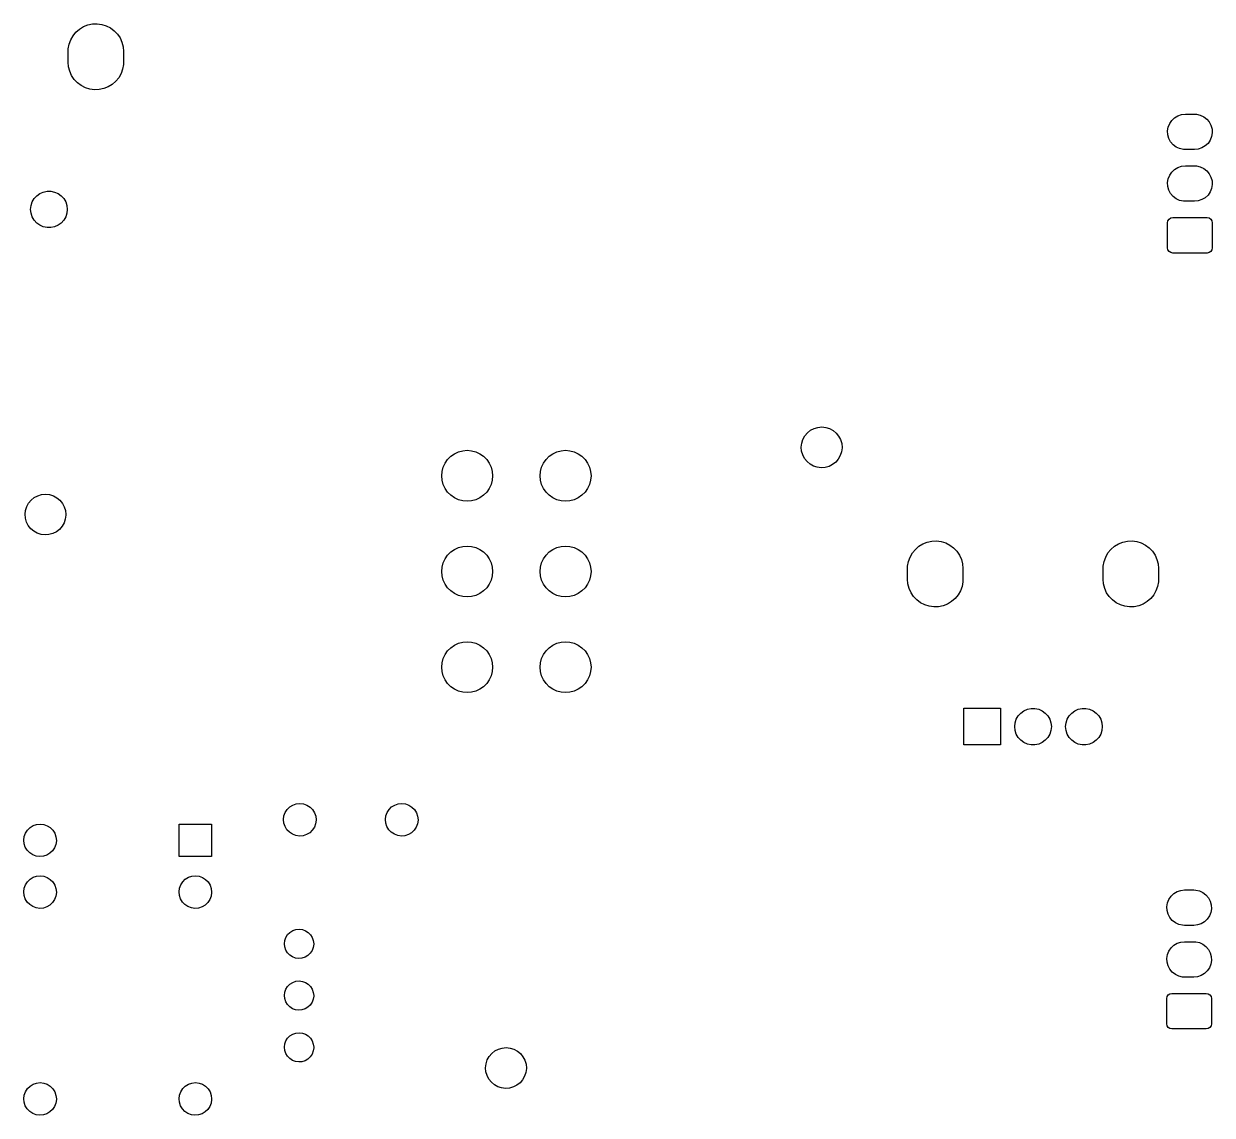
# Model space of a CAD drawing. Extents: x 43 to 170, y -237 to -32.
# Drawn here: x 107.9 to 166.2, y -135.9 to -82.3 of the extents above; entities that cross this region are included whole.
import ezdxf

# ---------------------------------------------------------------- set-up
doc = ezdxf.new("R2010")
doc.units = 0
doc.layers.add('BLACK', color=7, linetype='CONTINUOUS')

msp = doc.modelspace()

# ---------------------------------------------------------------- linework, layer by layer
at = {"layer": 'BLACK', "linetype": 'CONTINUOUS'}
for p, q in [((110.319, -82.9097), (110.465, -82.7319)), ((110.465, -82.7319), (110.639, -82.5811)), ((110.639, -82.5811), (110.835, -82.4618)), ((110.835, -82.4618), (111.049, -82.3774)), ((111.049, -82.3774), (111.274, -82.3301)), ((111.274, -82.3301), (111.504, -82.3215)), ((111.504, -82.3215), (111.732, -82.3517)), ((111.732, -82.3517), (111.952, -82.4199)), ((111.952, -82.4199), (112.157, -82.5241)), ((112.157, -82.5241), (112.341, -82.6614)), ((112.341, -82.6614), (112.5, -82.8278)), ((112.5, -82.8278), (112.628, -83.0186)), ((110.086, -83.552), (110.127, -83.3257)), ((110.127, -83.3257), (110.205, -83.1095)), ((110.205, -83.1095), (110.319, -82.9097)), ((112.628, -83.0186), (112.723, -83.2283)), ((112.723, -83.2283), (112.781, -83.4509)), ((110.08, -83.68), (110.086, -83.552)), ((110.08, -84.2), (110.08, -83.68)), ((112.781, -83.4509), (112.8, -83.68)), ((112.8, -83.68), (112.8, -84.2)), ((110.099, -84.4291), (110.08, -84.2)), ((110.157, -84.6517), (110.099, -84.4291)), ((112.753, -84.5543), (112.675, -84.7705)), ((112.794, -84.328), (112.753, -84.5543)), ((112.8, -84.2), (112.794, -84.328)), ((110.252, -84.8614), (110.157, -84.6517)), ((110.38, -85.0522), (110.252, -84.8614)), ((110.539, -85.2186), (110.38, -85.0522)), ((112.415, -85.1481), (112.241, -85.2989)), ((112.561, -84.9703), (112.415, -85.1481)), ((112.675, -84.7705), (112.561, -84.9703)), ((110.723, -85.3559), (110.539, -85.2186)), ((110.928, -85.4601), (110.723, -85.3559)), ((111.148, -85.5283), (110.928, -85.4601)), ((111.376, -85.5585), (111.148, -85.5283)), ((111.606, -85.5499), (111.376, -85.5585)), ((111.831, -85.5026), (111.606, -85.5499)), ((112.045, -85.4182), (111.831, -85.5026)), ((112.241, -85.2989), (112.045, -85.4182)), ((164.389, -86.937), (164.55, -86.8402)), ((164.55, -86.8402), (164.728, -86.7803)), ((164.728, -86.7803), (164.915, -86.76)), ((164.915, -86.76), (165.365, -86.76)), ((165.365, -86.76), (165.462, -86.7654)), ((165.462, -86.7654), (165.645, -86.8064)), ((165.645, -86.8064), (165.816, -86.8858)), ((165.816, -86.8858), (165.965, -87)), ((164.046, -87.5814), (164.077, -87.396)), ((164.077, -87.396), (164.147, -87.2216)), ((164.147, -87.2216), (164.252, -87.0661)), ((164.252, -87.0661), (164.389, -86.937)), ((165.965, -87), (166.086, -87.1435)), ((166.086, -87.1435), (166.174, -87.3097)), ((166.174, -87.3097), (166.224, -87.4909)), ((166.224, -87.4909), (166.234, -87.6786)), ((164.056, -87.7691), (164.046, -87.5814)), ((164.106, -87.9503), (164.056, -87.7691)), ((164.194, -88.1165), (164.106, -87.9503)), ((166.133, -88.0384), (166.028, -88.1939)), ((166.203, -87.864), (166.133, -88.0384)), ((166.234, -87.6786), (166.203, -87.864)), ((164.315, -88.26), (164.194, -88.1165)), ((164.464, -88.3742), (164.315, -88.26)), ((164.635, -88.4536), (164.464, -88.3742)), ((164.818, -88.4946), (164.635, -88.4536)), ((164.915, -88.5), (164.818, -88.4946)), ((165.365, -88.5), (164.915, -88.5)), ((165.552, -88.4797), (165.365, -88.5)), ((165.73, -88.4198), (165.552, -88.4797)), ((165.891, -88.323), (165.73, -88.4198)), ((166.028, -88.1939), (165.891, -88.323)), ((164.077, -89.936), (164.147, -89.7616)), ((164.147, -89.7616), (164.252, -89.6061)), ((164.252, -89.6061), (164.389, -89.477)), ((164.389, -89.477), (164.55, -89.3802)), ((164.55, -89.3802), (164.728, -89.3203)), ((164.728, -89.3203), (164.915, -89.3)), ((164.915, -89.3), (165.365, -89.3)), ((165.365, -89.3), (165.462, -89.3054)), ((165.462, -89.3054), (165.645, -89.3464)), ((165.645, -89.3464), (165.816, -89.4258)), ((165.816, -89.4258), (165.965, -89.54)), ((165.965, -89.54), (166.086, -89.6835)), ((166.086, -89.6835), (166.174, -89.8497)), ((164.046, -90.1214), (164.077, -89.936)), ((164.056, -90.3091), (164.046, -90.1214)), ((164.106, -90.4903), (164.056, -90.3091)), ((166.203, -90.404), (166.133, -90.5784)), ((166.174, -89.8497), (166.224, -90.0309)), ((166.234, -90.2186), (166.203, -90.404)), ((166.224, -90.0309), (166.234, -90.2186)), ((108.318, -91.0739), (108.412, -90.911)), ((108.412, -90.911), (108.538, -90.7712)), ((108.538, -90.7712), (108.69, -90.6606)), ((108.69, -90.6606), (108.862, -90.584)), ((108.862, -90.584), (109.046, -90.5449)), ((109.046, -90.5449), (109.234, -90.5449)), ((109.234, -90.5449), (109.418, -90.584)), ((109.418, -90.584), (109.59, -90.6606)), ((109.59, -90.6606), (109.742, -90.7712)), ((109.742, -90.7712), (109.868, -90.911)), ((109.868, -90.911), (109.962, -91.0739)), ((164.194, -90.6565), (164.106, -90.4903)), ((164.315, -90.8), (164.194, -90.6565)), ((164.464, -90.9142), (164.315, -90.8)), ((164.635, -90.9936), (164.464, -90.9142)), ((164.818, -91.0346), (164.635, -90.9936)), ((165.73, -90.9598), (165.552, -91.0197)), ((165.891, -90.863), (165.73, -90.9598)), ((166.028, -90.7339), (165.891, -90.863)), ((166.133, -90.5784), (166.028, -90.7339)), ((108.24, -91.44), (108.26, -91.2529)), ((108.26, -91.6271), (108.24, -91.44)), ((108.26, -91.2529), (108.318, -91.0739)), ((109.962, -91.0739), (110.02, -91.2529)), ((110.02, -91.2529), (110.04, -91.44)), ((110.04, -91.44), (110.02, -91.6271)), ((164.915, -91.04), (164.818, -91.0346)), ((165.365, -91.04), (164.915, -91.04)), ((165.552, -91.0197), (165.365, -91.04)), ((108.318, -91.8061), (108.26, -91.6271)), ((108.412, -91.969), (108.318, -91.8061)), ((108.538, -92.1088), (108.412, -91.969)), ((108.69, -92.2194), (108.538, -92.1088)), ((109.742, -92.1088), (109.59, -92.2194)), ((109.868, -91.969), (109.742, -92.1088)), ((109.962, -91.8061), (109.868, -91.969)), ((110.02, -91.6271), (109.962, -91.8061)), ((164.045, -92.09), (164.064, -91.9943)), ((164.045, -93.33), (164.045, -92.09)), ((164.064, -91.9943), (164.118, -91.9132)), ((164.118, -91.9132), (164.199, -91.859)), ((164.199, -91.859), (164.295, -91.84)), ((164.295, -91.84), (165.985, -91.84)), ((165.985, -91.84), (166.081, -91.859)), ((166.081, -91.859), (166.162, -91.9132)), ((166.162, -91.9132), (166.216, -91.9943)), ((166.216, -91.9943), (166.235, -92.09)), ((166.235, -92.09), (166.235, -93.33)), ((108.862, -92.296), (108.69, -92.2194)), ((109.046, -92.3351), (108.862, -92.296)), ((109.234, -92.3351), (109.046, -92.3351)), ((109.418, -92.296), (109.234, -92.3351)), ((109.59, -92.2194), (109.418, -92.296)), ((164.064, -93.4257), (164.045, -93.33)), ((166.235, -93.33), (166.216, -93.4257)), ((164.118, -93.5068), (164.064, -93.4257)), ((164.199, -93.561), (164.118, -93.5068)), ((164.295, -93.58), (164.199, -93.561)), ((165.985, -93.58), (164.295, -93.58)), ((166.081, -93.561), (165.985, -93.58)), ((166.162, -93.5068), (166.081, -93.561)), ((166.216, -93.4257), (166.162, -93.5068)), ((146.147, -102.73), (146.241, -102.559)), ((146.241, -102.559), (146.366, -102.41)), ((146.366, -102.41), (146.518, -102.287)), ((146.518, -102.287), (146.691, -102.197)), ((146.691, -102.197), (146.879, -102.142)), ((146.879, -102.142), (147.073, -102.124)), ((147.073, -102.124), (147.267, -102.144)), ((147.267, -102.144), (147.454, -102.202)), ((147.454, -102.202), (147.625, -102.295)), ((147.625, -102.295), (147.776, -102.419)), ((147.776, -102.419), (147.899, -102.571)), ((147.899, -102.571), (147.991, -102.743)), ((146.066, -103.11), (146.088, -102.916)), ((146.082, -103.305), (146.066, -103.11)), ((146.088, -102.916), (146.147, -102.73)), ((147.991, -102.743), (148.047, -102.93)), ((148.066, -103.152), (148.041, -103.346)), ((148.047, -102.93), (148.066, -103.124)), ((148.066, -103.124), (148.066, -103.152)), ((128.582, -103.895), (128.707, -103.717)), ((128.707, -103.717), (128.862, -103.562)), ((128.862, -103.562), (129.04, -103.437)), ((129.04, -103.437), (129.237, -103.345)), ((129.237, -103.345), (129.448, -103.289)), ((129.448, -103.289), (129.665, -103.27)), ((129.665, -103.27), (129.882, -103.289)), ((129.882, -103.289), (130.093, -103.345)), ((130.093, -103.345), (130.29, -103.437)), ((130.29, -103.437), (130.468, -103.562)), ((130.468, -103.562), (130.623, -103.717)), ((130.623, -103.717), (130.748, -103.895)), ((133.412, -103.895), (133.537, -103.717)), ((133.537, -103.717), (133.692, -103.562)), ((133.692, -103.562), (133.87, -103.437)), ((133.87, -103.437), (134.067, -103.345)), ((134.067, -103.345), (134.278, -103.289)), ((134.278, -103.289), (134.495, -103.27)), ((134.495, -103.27), (134.712, -103.289)), ((134.712, -103.289), (134.923, -103.345)), ((134.923, -103.345), (135.12, -103.437)), ((135.12, -103.437), (135.298, -103.562)), ((135.298, -103.562), (135.453, -103.717)), ((135.453, -103.717), (135.578, -103.895)), ((146.136, -103.492), (146.082, -103.305)), ((146.225, -103.666), (146.136, -103.492)), ((146.347, -103.819), (146.225, -103.666)), ((146.495, -103.945), (146.347, -103.819)), ((147.883, -103.7), (147.756, -103.848)), ((147.98, -103.531), (147.883, -103.7)), ((148.041, -103.346), (147.98, -103.531)), ((128.415, -104.52), (128.434, -104.303)), ((128.434, -104.303), (128.49, -104.092)), ((128.49, -104.092), (128.582, -103.895)), ((130.748, -103.895), (130.84, -104.092)), ((130.84, -104.092), (130.896, -104.303)), ((130.896, -104.303), (130.915, -104.52)), ((133.245, -104.52), (133.264, -104.303)), ((133.264, -104.303), (133.32, -104.092)), ((133.32, -104.092), (133.412, -103.895)), ((135.578, -103.895), (135.67, -104.092)), ((135.67, -104.092), (135.726, -104.303)), ((135.726, -104.303), (135.745, -104.52)), ((146.666, -104.04), (146.495, -103.945)), ((146.851, -104.101), (146.666, -104.04)), ((147.045, -104.124), (146.851, -104.101)), ((147.24, -104.109), (147.045, -104.124)), ((147.428, -104.056), (147.24, -104.109)), ((147.602, -103.968), (147.428, -104.056)), ((147.756, -103.848), (147.602, -103.968)), ((128.434, -104.737), (128.415, -104.52)), ((128.49, -104.948), (128.434, -104.737)), ((128.582, -105.145), (128.49, -104.948)), ((130.84, -104.948), (130.748, -105.145)), ((130.896, -104.737), (130.84, -104.948)), ((130.915, -104.52), (130.896, -104.737)), ((133.264, -104.737), (133.245, -104.52)), ((133.32, -104.948), (133.264, -104.737)), ((133.412, -105.145), (133.32, -104.948)), ((135.67, -104.948), (135.578, -105.145)), ((135.726, -104.737), (135.67, -104.948)), ((135.745, -104.52), (135.726, -104.737)), ((108.418, -105.589), (108.591, -105.499)), ((108.591, -105.499), (108.779, -105.444)), ((108.779, -105.444), (108.973, -105.426)), ((108.973, -105.426), (109.167, -105.446)), ((109.167, -105.446), (109.354, -105.504)), ((109.354, -105.504), (109.525, -105.597)), ((128.707, -105.323), (128.582, -105.145)), ((128.862, -105.478), (128.707, -105.323)), ((129.04, -105.603), (128.862, -105.478)), ((130.468, -105.478), (130.29, -105.603)), ((130.623, -105.323), (130.468, -105.478)), ((130.748, -105.145), (130.623, -105.323)), ((133.537, -105.323), (133.412, -105.145)), ((133.692, -105.478), (133.537, -105.323)), ((133.87, -105.603), (133.692, -105.478)), ((135.298, -105.478), (135.12, -105.603)), ((135.453, -105.323), (135.298, -105.478)), ((135.578, -105.145), (135.453, -105.323)), ((107.988, -106.218), (108.047, -106.032)), ((108.047, -106.032), (108.141, -105.861)), ((108.141, -105.861), (108.266, -105.712)), ((108.266, -105.712), (108.418, -105.589)), ((109.525, -105.597), (109.676, -105.721)), ((109.676, -105.721), (109.799, -105.873)), ((109.799, -105.873), (109.891, -106.045)), ((109.891, -106.045), (109.947, -106.232)), ((129.237, -105.695), (129.04, -105.603)), ((129.448, -105.751), (129.237, -105.695)), ((129.665, -105.77), (129.448, -105.751)), ((129.882, -105.751), (129.665, -105.77)), ((130.093, -105.695), (129.882, -105.751)), ((130.29, -105.603), (130.093, -105.695)), ((134.067, -105.695), (133.87, -105.603)), ((134.278, -105.751), (134.067, -105.695)), ((134.495, -105.77), (134.278, -105.751)), ((134.712, -105.751), (134.495, -105.77)), ((134.923, -105.695), (134.712, -105.751)), ((135.12, -105.603), (134.923, -105.695)), ((107.966, -106.412), (107.988, -106.218)), ((107.982, -106.607), (107.966, -106.412)), ((108.036, -106.794), (107.982, -106.607)), ((109.941, -106.648), (109.88, -106.833)), ((109.966, -106.454), (109.941, -106.648)), ((109.947, -106.232), (109.966, -106.426)), ((109.966, -106.426), (109.966, -106.454)), ((108.125, -106.968), (108.036, -106.794)), ((108.247, -107.121), (108.125, -106.968)), ((108.395, -107.247), (108.247, -107.121)), ((108.566, -107.342), (108.395, -107.247)), ((109.502, -107.27), (109.328, -107.358)), ((109.656, -107.15), (109.502, -107.27)), ((109.783, -107.002), (109.656, -107.15)), ((109.88, -106.833), (109.783, -107.002)), ((108.751, -107.403), (108.566, -107.342)), ((108.945, -107.426), (108.751, -107.403)), ((109.14, -107.411), (108.945, -107.426)), ((109.328, -107.358), (109.14, -107.411)), ((151.839, -107.981), (152.035, -107.862)), ((152.035, -107.862), (152.249, -107.777)), ((152.249, -107.777), (152.474, -107.73)), ((152.474, -107.73), (152.704, -107.722)), ((152.704, -107.722), (152.932, -107.752)), ((152.932, -107.752), (153.152, -107.82)), ((153.152, -107.82), (153.357, -107.924)), ((161.439, -107.981), (161.635, -107.862)), ((161.635, -107.862), (161.849, -107.777)), ((161.849, -107.777), (162.074, -107.73)), ((162.074, -107.73), (162.304, -107.722)), ((162.304, -107.722), (162.532, -107.752)), ((162.532, -107.752), (162.752, -107.82)), ((162.752, -107.82), (162.957, -107.924)), ((128.582, -108.595), (128.707, -108.417)), ((128.707, -108.417), (128.862, -108.262)), ((128.862, -108.262), (129.04, -108.137)), ((129.04, -108.137), (129.237, -108.045)), ((129.237, -108.045), (129.448, -107.989)), ((129.448, -107.989), (129.665, -107.97)), ((129.665, -107.97), (129.882, -107.989)), ((129.882, -107.989), (130.093, -108.045)), ((130.093, -108.045), (130.29, -108.137)), ((130.29, -108.137), (130.468, -108.262)), ((130.468, -108.262), (130.623, -108.417)), ((130.623, -108.417), (130.748, -108.595)), ((133.412, -108.595), (133.537, -108.417)), ((133.537, -108.417), (133.692, -108.262)), ((133.692, -108.262), (133.87, -108.137)), ((133.87, -108.137), (134.067, -108.045)), ((134.067, -108.045), (134.278, -107.989)), ((134.278, -107.989), (134.495, -107.97)), ((134.495, -107.97), (134.712, -107.989)), ((134.712, -107.989), (134.923, -108.045)), ((134.923, -108.045), (135.12, -108.137)), ((135.12, -108.137), (135.298, -108.262)), ((135.298, -108.262), (135.453, -108.417)), ((135.453, -108.417), (135.578, -108.595)), ((151.405, -108.51), (151.519, -108.31)), ((151.519, -108.31), (151.665, -108.132)), ((151.665, -108.132), (151.839, -107.981)), ((153.357, -107.924), (153.541, -108.061)), ((153.541, -108.061), (153.7, -108.228)), ((153.7, -108.228), (153.828, -108.419)), ((153.828, -108.419), (153.923, -108.628)), ((161.005, -108.51), (161.119, -108.31)), ((161.119, -108.31), (161.265, -108.132)), ((161.265, -108.132), (161.439, -107.981)), ((162.957, -107.924), (163.141, -108.061)), ((163.141, -108.061), (163.3, -108.228)), ((163.3, -108.228), (163.428, -108.419)), ((163.428, -108.419), (163.523, -108.628)), ((128.415, -109.22), (128.434, -109.003)), ((128.434, -109.003), (128.49, -108.792)), ((128.49, -108.792), (128.582, -108.595)), ((130.748, -108.595), (130.84, -108.792)), ((130.84, -108.792), (130.896, -109.003)), ((130.896, -109.003), (130.915, -109.22)), ((133.245, -109.22), (133.264, -109.003)), ((133.264, -109.003), (133.32, -108.792)), ((133.32, -108.792), (133.412, -108.595)), ((135.578, -108.595), (135.67, -108.792)), ((135.67, -108.792), (135.726, -109.003)), ((135.726, -109.003), (135.745, -109.22)), ((151.28, -109.08), (151.286, -108.952)), ((151.28, -109.6), (151.28, -109.08)), ((151.286, -108.952), (151.327, -108.726)), ((151.327, -108.726), (151.405, -108.51)), ((153.923, -108.628), (153.981, -108.851)), ((153.981, -108.851), (154, -109.08)), ((154, -109.08), (154, -109.6)), ((160.88, -109.08), (160.886, -108.952)), ((160.88, -109.6), (160.88, -109.08)), ((160.886, -108.952), (160.927, -108.726)), ((160.927, -108.726), (161.005, -108.51)), ((163.523, -108.628), (163.581, -108.851)), ((163.581, -108.851), (163.6, -109.08)), ((163.6, -109.08), (163.6, -109.6)), ((128.434, -109.437), (128.415, -109.22)), ((128.49, -109.648), (128.434, -109.437)), ((128.582, -109.845), (128.49, -109.648)), ((130.84, -109.648), (130.748, -109.845)), ((130.896, -109.437), (130.84, -109.648)), ((130.915, -109.22), (130.896, -109.437)), ((133.264, -109.437), (133.245, -109.22)), ((133.32, -109.648), (133.264, -109.437)), ((133.412, -109.845), (133.32, -109.648)), ((135.67, -109.648), (135.578, -109.845)), ((135.726, -109.437), (135.67, -109.648)), ((135.745, -109.22), (135.726, -109.437)), ((151.299, -109.829), (151.28, -109.6)), ((154, -109.6), (153.994, -109.728)), ((160.899, -109.829), (160.88, -109.6)), ((163.6, -109.6), (163.594, -109.728)), ((128.707, -110.023), (128.582, -109.845)), ((128.862, -110.178), (128.707, -110.023)), ((129.04, -110.303), (128.862, -110.178)), ((130.468, -110.178), (130.29, -110.303)), ((130.623, -110.023), (130.468, -110.178)), ((130.748, -109.845), (130.623, -110.023)), ((133.537, -110.023), (133.412, -109.845)), ((133.692, -110.178), (133.537, -110.023)), ((133.87, -110.303), (133.692, -110.178)), ((135.298, -110.178), (135.12, -110.303)), ((135.453, -110.023), (135.298, -110.178)), ((135.578, -109.845), (135.453, -110.023)), ((151.357, -110.052), (151.299, -109.829)), ((151.452, -110.261), (151.357, -110.052)), ((153.875, -110.17), (153.761, -110.37)), ((153.953, -109.954), (153.875, -110.17)), ((153.994, -109.728), (153.953, -109.954)), ((160.957, -110.052), (160.899, -109.829)), ((161.052, -110.261), (160.957, -110.052)), ((163.475, -110.17), (163.361, -110.37)), ((163.553, -109.954), (163.475, -110.17)), ((163.594, -109.728), (163.553, -109.954)), ((129.237, -110.395), (129.04, -110.303)), ((129.448, -110.451), (129.237, -110.395)), ((129.665, -110.47), (129.448, -110.451)), ((129.882, -110.451), (129.665, -110.47)), ((130.093, -110.395), (129.882, -110.451)), ((130.29, -110.303), (130.093, -110.395)), ((134.067, -110.395), (133.87, -110.303)), ((134.278, -110.451), (134.067, -110.395)), ((134.495, -110.47), (134.278, -110.451)), ((134.712, -110.451), (134.495, -110.47)), ((134.923, -110.395), (134.712, -110.451)), ((135.12, -110.303), (134.923, -110.395)), ((151.58, -110.452), (151.452, -110.261)), ((151.739, -110.619), (151.58, -110.452)), ((151.923, -110.756), (151.739, -110.619)), ((152.128, -110.86), (151.923, -110.756)), ((153.245, -110.818), (153.031, -110.903)), ((153.441, -110.699), (153.245, -110.818)), ((153.615, -110.548), (153.441, -110.699)), ((153.761, -110.37), (153.615, -110.548)), ((161.18, -110.452), (161.052, -110.261)), ((161.339, -110.619), (161.18, -110.452)), ((161.523, -110.756), (161.339, -110.619)), ((161.728, -110.86), (161.523, -110.756)), ((162.845, -110.818), (162.631, -110.903)), ((163.041, -110.699), (162.845, -110.818)), ((163.215, -110.548), (163.041, -110.699)), ((163.361, -110.37), (163.215, -110.548)), ((152.348, -110.928), (152.128, -110.86)), ((152.576, -110.958), (152.348, -110.928)), ((152.806, -110.95), (152.576, -110.958)), ((153.031, -110.903), (152.806, -110.95)), ((161.948, -110.928), (161.728, -110.86)), ((162.176, -110.958), (161.948, -110.928)), ((162.406, -110.95), (162.176, -110.958)), ((162.631, -110.903), (162.406, -110.95)), ((128.582, -113.295), (128.707, -113.117)), ((128.707, -113.117), (128.862, -112.962)), ((128.862, -112.962), (129.04, -112.837)), ((129.04, -112.837), (129.237, -112.745)), ((129.237, -112.745), (129.448, -112.689)), ((129.448, -112.689), (129.665, -112.67)), ((129.665, -112.67), (129.882, -112.689)), ((129.882, -112.689), (130.093, -112.745)), ((130.093, -112.745), (130.29, -112.837)), ((130.29, -112.837), (130.468, -112.962)), ((130.468, -112.962), (130.623, -113.117)), ((130.623, -113.117), (130.748, -113.295)), ((133.412, -113.295), (133.537, -113.117)), ((133.537, -113.117), (133.692, -112.962)), ((133.692, -112.962), (133.87, -112.837)), ((133.87, -112.837), (134.067, -112.745)), ((134.067, -112.745), (134.278, -112.689)), ((134.278, -112.689), (134.495, -112.67)), ((134.495, -112.67), (134.712, -112.689)), ((134.712, -112.689), (134.923, -112.745)), ((134.923, -112.745), (135.12, -112.837)), ((135.12, -112.837), (135.298, -112.962)), ((135.298, -112.962), (135.453, -113.117)), ((135.453, -113.117), (135.578, -113.295)), ((128.415, -113.92), (128.434, -113.703)), ((128.434, -113.703), (128.49, -113.492)), ((128.49, -113.492), (128.582, -113.295)), ((130.748, -113.295), (130.84, -113.492)), ((130.84, -113.492), (130.896, -113.703)), ((130.896, -113.703), (130.915, -113.92)), ((133.245, -113.92), (133.264, -113.703)), ((133.264, -113.703), (133.32, -113.492)), ((133.32, -113.492), (133.412, -113.295)), ((135.578, -113.295), (135.67, -113.492)), ((135.67, -113.492), (135.726, -113.703)), ((135.726, -113.703), (135.745, -113.92)), ((128.434, -114.137), (128.415, -113.92)), ((128.49, -114.348), (128.434, -114.137)), ((130.896, -114.137), (130.84, -114.348)), ((130.915, -113.92), (130.896, -114.137)), ((133.264, -114.137), (133.245, -113.92)), ((133.32, -114.348), (133.264, -114.137)), ((135.726, -114.137), (135.67, -114.348)), ((135.745, -113.92), (135.726, -114.137)), ((128.582, -114.545), (128.49, -114.348)), ((128.707, -114.723), (128.582, -114.545)), ((128.862, -114.878), (128.707, -114.723)), ((129.04, -115.003), (128.862, -114.878)), ((130.468, -114.878), (130.29, -115.003)), ((130.623, -114.723), (130.468, -114.878)), ((130.748, -114.545), (130.623, -114.723)), ((130.84, -114.348), (130.748, -114.545)), ((133.412, -114.545), (133.32, -114.348)), ((133.537, -114.723), (133.412, -114.545)), ((133.692, -114.878), (133.537, -114.723)), ((133.87, -115.003), (133.692, -114.878)), ((135.298, -114.878), (135.12, -115.003)), ((135.453, -114.723), (135.298, -114.878)), ((135.578, -114.545), (135.453, -114.723)), ((135.67, -114.348), (135.578, -114.545)), ((129.237, -115.095), (129.04, -115.003)), ((129.448, -115.151), (129.237, -115.095)), ((129.665, -115.17), (129.448, -115.151)), ((129.882, -115.151), (129.665, -115.17)), ((130.093, -115.095), (129.882, -115.151)), ((130.29, -115.003), (130.093, -115.095)), ((134.067, -115.095), (133.87, -115.003)), ((134.278, -115.151), (134.067, -115.095)), ((134.495, -115.17), (134.278, -115.151)), ((134.712, -115.151), (134.495, -115.17)), ((134.923, -115.095), (134.712, -115.151)), ((135.12, -115.003), (134.923, -115.095)), ((154.04, -117.74), (154.04, -115.94)), ((154.04, -115.94), (155.84, -115.94)), ((155.84, -115.94), (155.84, -117.74)), ((156.838, -116.171), (156.99, -116.061)), ((156.99, -116.061), (157.162, -115.984)), ((157.162, -115.984), (157.346, -115.945)), ((157.346, -115.945), (157.534, -115.945)), ((157.534, -115.945), (157.718, -115.984)), ((157.718, -115.984), (157.89, -116.061)), ((157.89, -116.061), (158.042, -116.171)), ((159.338, -116.171), (159.49, -116.061)), ((159.49, -116.061), (159.662, -115.984)), ((159.662, -115.984), (159.846, -115.945)), ((159.846, -115.945), (160.034, -115.945)), ((160.034, -115.945), (160.218, -115.984)), ((160.218, -115.984), (160.39, -116.061)), ((160.39, -116.061), (160.542, -116.171)), ((156.54, -116.84), (156.56, -116.653)), ((156.56, -116.653), (156.618, -116.474)), ((156.618, -116.474), (156.712, -116.311)), ((156.712, -116.311), (156.838, -116.171)), ((158.042, -116.171), (158.168, -116.311)), ((158.168, -116.311), (158.262, -116.474)), ((158.262, -116.474), (158.32, -116.653)), ((158.32, -116.653), (158.34, -116.84)), ((159.04, -116.84), (159.06, -116.653)), ((159.06, -116.653), (159.118, -116.474)), ((159.118, -116.474), (159.212, -116.311)), ((159.212, -116.311), (159.338, -116.171)), ((160.542, -116.171), (160.668, -116.311)), ((160.668, -116.311), (160.762, -116.474)), ((160.762, -116.474), (160.82, -116.653)), ((160.82, -116.653), (160.84, -116.84)), ((156.56, -117.027), (156.54, -116.84)), ((156.618, -117.206), (156.56, -117.027)), ((156.712, -117.369), (156.618, -117.206)), ((158.262, -117.206), (158.168, -117.369)), ((158.32, -117.027), (158.262, -117.206)), ((158.34, -116.84), (158.32, -117.027)), ((159.06, -117.027), (159.04, -116.84)), ((159.118, -117.206), (159.06, -117.027)), ((159.212, -117.369), (159.118, -117.206)), ((160.762, -117.206), (160.668, -117.369)), ((160.82, -117.027), (160.762, -117.206)), ((160.84, -116.84), (160.82, -117.027)), ((155.84, -117.74), (154.04, -117.74)), ((156.838, -117.509), (156.712, -117.369)), ((156.99, -117.619), (156.838, -117.509)), ((157.162, -117.696), (156.99, -117.619)), ((157.346, -117.735), (157.162, -117.696)), ((157.534, -117.735), (157.346, -117.735)), ((157.718, -117.696), (157.534, -117.735)), ((157.89, -117.619), (157.718, -117.696)), ((158.042, -117.509), (157.89, -117.619)), ((158.168, -117.369), (158.042, -117.509)), ((159.338, -117.509), (159.212, -117.369)), ((159.49, -117.619), (159.338, -117.509)), ((159.662, -117.696), (159.49, -117.619)), ((159.846, -117.735), (159.662, -117.696)), ((160.034, -117.735), (159.846, -117.735)), ((160.218, -117.696), (160.034, -117.735)), ((160.39, -117.619), (160.218, -117.696)), ((160.542, -117.509), (160.39, -117.619)), ((160.668, -117.369), (160.542, -117.509)), ((120.959, -120.782), (121.111, -120.688)), ((121.111, -120.688), (121.28, -120.631)), ((121.28, -120.631), (121.458, -120.612)), ((121.458, -120.612), (121.635, -120.633)), ((121.635, -120.633), (121.803, -120.693)), ((121.803, -120.693), (121.953, -120.789)), ((125.959, -120.782), (126.111, -120.688)), ((126.111, -120.688), (126.28, -120.631)), ((126.28, -120.631), (126.458, -120.612)), ((126.458, -120.612), (126.635, -120.633)), ((126.635, -120.633), (126.803, -120.693)), ((126.803, -120.693), (126.953, -120.789)), ((120.652, -121.401), (120.674, -121.224)), ((120.674, -121.224), (120.735, -121.056)), ((120.735, -121.056), (120.832, -120.906)), ((120.832, -120.906), (120.959, -120.782)), ((121.953, -120.789), (122.079, -120.915)), ((122.079, -120.915), (122.173, -121.066)), ((122.173, -121.066), (122.232, -121.235)), ((122.232, -121.235), (122.252, -121.412)), ((125.652, -121.401), (125.674, -121.224)), ((125.674, -121.224), (125.735, -121.056)), ((125.735, -121.056), (125.832, -120.906)), ((125.832, -120.906), (125.959, -120.782)), ((126.953, -120.789), (127.079, -120.915)), ((127.079, -120.915), (127.173, -121.066)), ((127.173, -121.066), (127.232, -121.235)), ((127.232, -121.235), (127.252, -121.412)), ((108.082, -121.917), (108.209, -121.793)), ((108.209, -121.793), (108.361, -121.699)), ((108.361, -121.699), (108.53, -121.642)), ((108.53, -121.642), (108.708, -121.623)), ((108.708, -121.623), (108.885, -121.644)), ((108.885, -121.644), (109.053, -121.704)), ((109.053, -121.704), (109.203, -121.8)), ((109.203, -121.8), (109.329, -121.926)), ((115.522, -123.223), (115.522, -121.623)), ((115.522, -121.623), (117.122, -121.623)), ((117.122, -121.623), (117.122, -123.223)), ((120.669, -121.578), (120.652, -121.401)), ((120.726, -121.748), (120.669, -121.578)), ((120.818, -121.9), (120.726, -121.748)), ((120.942, -122.028), (120.818, -121.9)), ((122.164, -121.778), (122.065, -121.926)), ((122.227, -121.611), (122.164, -121.778)), ((122.252, -121.434), (122.227, -121.611)), ((122.252, -121.412), (122.252, -121.434)), ((125.669, -121.578), (125.652, -121.401)), ((125.726, -121.748), (125.669, -121.578)), ((125.818, -121.9), (125.726, -121.748)), ((125.942, -122.028), (125.818, -121.9)), ((127.164, -121.778), (127.065, -121.926)), ((127.227, -121.611), (127.164, -121.778)), ((127.252, -121.434), (127.227, -121.611)), ((127.252, -121.412), (127.252, -121.434)), ((107.902, -122.412), (107.924, -122.235)), ((107.919, -122.589), (107.902, -122.412)), ((107.924, -122.235), (107.985, -122.067)), ((107.985, -122.067), (108.082, -121.917)), ((109.329, -121.926), (109.423, -122.077)), ((109.423, -122.077), (109.482, -122.246)), ((109.502, -122.445), (109.477, -122.622)), ((109.482, -122.246), (109.502, -122.423)), ((109.502, -122.423), (109.502, -122.445)), ((121.091, -122.126), (120.942, -122.028)), ((121.258, -122.188), (121.091, -122.126)), ((121.435, -122.212), (121.258, -122.188)), ((121.613, -122.196), (121.435, -122.212)), ((121.782, -122.141), (121.613, -122.196)), ((121.936, -122.049), (121.782, -122.141)), ((122.065, -121.926), (121.936, -122.049)), ((126.091, -122.126), (125.942, -122.028)), ((126.258, -122.188), (126.091, -122.126)), ((126.435, -122.212), (126.258, -122.188)), ((126.613, -122.196), (126.435, -122.212)), ((126.782, -122.141), (126.613, -122.196)), ((126.936, -122.049), (126.782, -122.141)), ((127.065, -121.926), (126.936, -122.049)), ((107.976, -122.759), (107.919, -122.589)), ((108.068, -122.911), (107.976, -122.759)), ((108.192, -123.039), (108.068, -122.911)), ((108.341, -123.137), (108.192, -123.039)), ((109.186, -123.06), (109.032, -123.152)), ((109.315, -122.937), (109.186, -123.06)), ((109.414, -122.789), (109.315, -122.937)), ((109.477, -122.622), (109.414, -122.789)), ((108.508, -123.199), (108.341, -123.137)), ((108.685, -123.223), (108.508, -123.199)), ((108.863, -123.207), (108.685, -123.223)), ((109.032, -123.152), (108.863, -123.207)), ((117.122, -123.223), (115.522, -123.223)), ((108.209, -124.333), (108.361, -124.239)), ((108.361, -124.239), (108.53, -124.182)), ((108.53, -124.182), (108.708, -124.163)), ((108.708, -124.163), (108.885, -124.184)), ((108.885, -124.184), (109.053, -124.244)), ((109.053, -124.244), (109.203, -124.34)), ((115.829, -124.333), (115.981, -124.239)), ((115.981, -124.239), (116.15, -124.182)), ((116.15, -124.182), (116.328, -124.163)), ((116.328, -124.163), (116.505, -124.184)), ((116.505, -124.184), (116.673, -124.244)), ((116.673, -124.244), (116.823, -124.34)), ((107.902, -124.952), (107.924, -124.775)), ((107.924, -124.775), (107.985, -124.607)), ((107.985, -124.607), (108.082, -124.457)), ((108.082, -124.457), (108.209, -124.333)), ((109.203, -124.34), (109.329, -124.466)), ((109.329, -124.466), (109.423, -124.617)), ((109.423, -124.617), (109.482, -124.786)), ((109.482, -124.786), (109.502, -124.963)), ((115.522, -124.952), (115.544, -124.775)), ((115.544, -124.775), (115.605, -124.607)), ((115.605, -124.607), (115.702, -124.457)), ((115.702, -124.457), (115.829, -124.333)), ((116.823, -124.34), (116.949, -124.466)), ((116.949, -124.466), (117.043, -124.617)), ((117.043, -124.617), (117.102, -124.786)), ((117.102, -124.786), (117.122, -124.963)), ((107.919, -125.129), (107.902, -124.952)), ((107.976, -125.299), (107.919, -125.129)), ((108.068, -125.451), (107.976, -125.299)), ((109.414, -125.329), (109.315, -125.477)), ((109.477, -125.162), (109.414, -125.329)), ((109.502, -124.985), (109.477, -125.162)), ((109.502, -124.963), (109.502, -124.985)), ((115.539, -125.129), (115.522, -124.952)), ((115.596, -125.299), (115.539, -125.129)), ((115.688, -125.451), (115.596, -125.299)), ((117.034, -125.329), (116.935, -125.477)), ((117.097, -125.162), (117.034, -125.329)), ((117.122, -124.985), (117.097, -125.162)), ((117.122, -124.963), (117.122, -124.985)), ((164.037, -125.496), (164.107, -125.322)), ((164.107, -125.322), (164.212, -125.166)), ((164.212, -125.166), (164.349, -125.037)), ((164.349, -125.037), (164.51, -124.94)), ((164.51, -124.94), (164.688, -124.88)), ((164.688, -124.88), (164.875, -124.86)), ((164.875, -124.86), (165.325, -124.86)), ((165.325, -124.86), (165.422, -124.865)), ((165.422, -124.865), (165.605, -124.906)), ((165.605, -124.906), (165.776, -124.986)), ((165.776, -124.986), (165.925, -125.1)), ((165.925, -125.1), (166.046, -125.244)), ((166.046, -125.244), (166.134, -125.41)), ((166.134, -125.41), (166.184, -125.591)), ((108.192, -125.579), (108.068, -125.451)), ((108.341, -125.677), (108.192, -125.579)), ((108.508, -125.739), (108.341, -125.677)), ((108.685, -125.763), (108.508, -125.739)), ((108.863, -125.747), (108.685, -125.763)), ((109.032, -125.692), (108.863, -125.747)), ((109.186, -125.6), (109.032, -125.692)), ((109.315, -125.477), (109.186, -125.6)), ((115.812, -125.579), (115.688, -125.451)), ((115.961, -125.677), (115.812, -125.579)), ((116.128, -125.739), (115.961, -125.677)), ((116.305, -125.763), (116.128, -125.739)), ((116.483, -125.747), (116.305, -125.763)), ((116.652, -125.692), (116.483, -125.747)), ((116.806, -125.6), (116.652, -125.692)), ((116.935, -125.477), (116.806, -125.6)), ((164.006, -125.681), (164.037, -125.496)), ((164.016, -125.869), (164.006, -125.681)), ((164.066, -126.05), (164.016, -125.869)), ((166.163, -125.964), (166.093, -126.138)), ((166.194, -125.779), (166.163, -125.964)), ((166.184, -125.591), (166.194, -125.779)), ((164.154, -126.216), (164.066, -126.05)), ((164.275, -126.36), (164.154, -126.216)), ((164.424, -126.474), (164.275, -126.36)), ((164.595, -126.554), (164.424, -126.474)), ((164.778, -126.595), (164.595, -126.554)), ((165.512, -126.58), (165.325, -126.6)), ((165.69, -126.52), (165.512, -126.58)), ((165.851, -126.423), (165.69, -126.52)), ((165.988, -126.294), (165.851, -126.423)), ((166.093, -126.138), (165.988, -126.294)), ((120.767, -127.188), (120.854, -127.053)), ((120.854, -127.053), (120.969, -126.941)), ((120.969, -126.941), (121.105, -126.857)), ((121.105, -126.857), (121.257, -126.805)), ((121.257, -126.805), (121.417, -126.788)), ((121.417, -126.788), (121.576, -126.807)), ((121.576, -126.807), (121.728, -126.861)), ((121.728, -126.861), (121.863, -126.947)), ((121.863, -126.947), (121.976, -127.061)), ((121.976, -127.061), (122.061, -127.197)), ((164.875, -126.6), (164.778, -126.595)), ((165.325, -126.6), (164.875, -126.6)), ((120.692, -127.498), (120.712, -127.339)), ((120.708, -127.658), (120.692, -127.498)), ((120.758, -127.81), (120.708, -127.658)), ((120.712, -127.339), (120.767, -127.188)), ((122.109, -127.687), (122.052, -127.837)), ((122.061, -127.197), (122.114, -127.348)), ((122.132, -127.528), (122.109, -127.687)), ((122.114, -127.348), (122.132, -127.508)), ((122.132, -127.508), (122.132, -127.528)), ((164.107, -127.862), (164.212, -127.706)), ((164.212, -127.706), (164.349, -127.577)), ((164.349, -127.577), (164.51, -127.48)), ((164.51, -127.48), (164.688, -127.42)), ((164.688, -127.42), (164.875, -127.4)), ((164.875, -127.4), (165.325, -127.4)), ((165.325, -127.4), (165.422, -127.405)), ((165.422, -127.405), (165.605, -127.446)), ((165.605, -127.446), (165.776, -127.526)), ((165.776, -127.526), (165.925, -127.64)), ((165.925, -127.64), (166.046, -127.784)), ((120.842, -127.947), (120.758, -127.81)), ((120.953, -128.063), (120.842, -127.947)), ((121.087, -128.151), (120.953, -128.063)), ((121.238, -128.207), (121.087, -128.151)), ((121.397, -128.228), (121.238, -128.207)), ((121.557, -128.213), (121.397, -128.228)), ((121.709, -128.164), (121.557, -128.213)), ((121.847, -128.082), (121.709, -128.164)), ((121.964, -127.971), (121.847, -128.082)), ((122.052, -127.837), (121.964, -127.971)), ((164.006, -128.221), (164.037, -128.036)), ((164.016, -128.409), (164.006, -128.221)), ((164.037, -128.036), (164.107, -127.862)), ((166.046, -127.784), (166.134, -127.95)), ((166.134, -127.95), (166.184, -128.131)), ((166.194, -128.319), (166.163, -128.504)), ((166.184, -128.131), (166.194, -128.319)), ((164.066, -128.59), (164.016, -128.409)), ((164.154, -128.756), (164.066, -128.59)), ((164.275, -128.9), (164.154, -128.756)), ((164.424, -129.014), (164.275, -128.9)), ((165.988, -128.834), (165.851, -128.963)), ((166.093, -128.678), (165.988, -128.834)), ((166.163, -128.504), (166.093, -128.678)), ((120.854, -129.593), (120.969, -129.481)), ((120.969, -129.481), (121.105, -129.397)), ((121.105, -129.397), (121.257, -129.345)), ((121.257, -129.345), (121.417, -129.328)), ((121.417, -129.328), (121.576, -129.347)), ((121.576, -129.347), (121.728, -129.401)), ((121.728, -129.401), (121.863, -129.487)), ((121.863, -129.487), (121.976, -129.601)), ((164.595, -129.094), (164.424, -129.014)), ((164.778, -129.135), (164.595, -129.094)), ((164.875, -129.14), (164.778, -129.135)), ((165.325, -129.14), (164.875, -129.14)), ((165.512, -129.12), (165.325, -129.14)), ((165.69, -129.06), (165.512, -129.12)), ((165.851, -128.963), (165.69, -129.06)), ((120.692, -130.038), (120.712, -129.879)), ((120.708, -130.198), (120.692, -130.038)), ((120.712, -129.879), (120.767, -129.728)), ((120.767, -129.728), (120.854, -129.593)), ((121.976, -129.601), (122.061, -129.737)), ((122.061, -129.737), (122.114, -129.888)), ((122.132, -130.068), (122.109, -130.227)), ((122.114, -129.888), (122.132, -130.048)), ((122.132, -130.048), (122.132, -130.068)), ((164.024, -130.094), (164.078, -130.013)), ((164.078, -130.013), (164.159, -129.959)), ((164.159, -129.959), (164.255, -129.94)), ((164.255, -129.94), (165.945, -129.94)), ((165.945, -129.94), (166.041, -129.959)), ((166.041, -129.959), (166.122, -130.013)), ((166.122, -130.013), (166.176, -130.094)), ((120.758, -130.35), (120.708, -130.198)), ((120.842, -130.487), (120.758, -130.35)), ((120.953, -130.603), (120.842, -130.487)), ((121.087, -130.691), (120.953, -130.603)), ((121.847, -130.622), (121.709, -130.704)), ((121.964, -130.511), (121.847, -130.622)), ((122.052, -130.377), (121.964, -130.511)), ((122.109, -130.227), (122.052, -130.377)), ((164.005, -130.19), (164.024, -130.094)), ((164.005, -131.43), (164.005, -130.19)), ((166.176, -130.094), (166.195, -130.19)), ((166.195, -130.19), (166.195, -131.43)), ((121.238, -130.747), (121.087, -130.691)), ((121.397, -130.768), (121.238, -130.747)), ((121.557, -130.753), (121.397, -130.768)), ((121.709, -130.704), (121.557, -130.753)), ((164.024, -131.526), (164.005, -131.43)), ((164.078, -131.607), (164.024, -131.526)), ((164.159, -131.661), (164.078, -131.607)), ((164.255, -131.68), (164.159, -131.661)), ((165.945, -131.68), (164.255, -131.68)), ((166.041, -131.661), (165.945, -131.68)), ((166.122, -131.607), (166.041, -131.661)), ((166.176, -131.526), (166.122, -131.607)), ((166.195, -131.43), (166.176, -131.526)), ((120.712, -132.419), (120.767, -132.268)), ((120.767, -132.268), (120.854, -132.133)), ((120.854, -132.133), (120.969, -132.021)), ((120.969, -132.021), (121.105, -131.937)), ((121.105, -131.937), (121.257, -131.885)), ((121.257, -131.885), (121.417, -131.868)), ((121.417, -131.868), (121.576, -131.887)), ((121.576, -131.887), (121.728, -131.941)), ((121.728, -131.941), (121.863, -132.027)), ((121.863, -132.027), (121.976, -132.141)), ((121.976, -132.141), (122.061, -132.277)), ((122.061, -132.277), (122.114, -132.428)), ((120.692, -132.578), (120.712, -132.419)), ((120.708, -132.738), (120.692, -132.578)), ((120.758, -132.89), (120.708, -132.738)), ((120.842, -133.027), (120.758, -132.89)), ((122.052, -132.917), (121.964, -133.051)), ((122.109, -132.767), (122.052, -132.917)), ((122.132, -132.608), (122.109, -132.767)), ((122.114, -132.428), (122.132, -132.588)), ((122.132, -132.588), (122.132, -132.608)), ((130.747, -133.039), (130.872, -132.89)), ((130.872, -132.89), (131.024, -132.767)), ((131.024, -132.767), (131.197, -132.677)), ((131.197, -132.677), (131.385, -132.622)), ((131.385, -132.622), (131.579, -132.604)), ((131.579, -132.604), (131.773, -132.624)), ((131.773, -132.624), (131.96, -132.682)), ((131.96, -132.682), (132.131, -132.775)), ((132.131, -132.775), (132.282, -132.899)), ((132.282, -132.899), (132.405, -133.051)), ((120.953, -133.143), (120.842, -133.027)), ((121.087, -133.231), (120.953, -133.143)), ((121.238, -133.287), (121.087, -133.231)), ((121.397, -133.308), (121.238, -133.287)), ((121.557, -133.293), (121.397, -133.308)), ((121.709, -133.244), (121.557, -133.293)), ((121.847, -133.162), (121.709, -133.244)), ((121.964, -133.051), (121.847, -133.162)), ((130.572, -133.59), (130.594, -133.396)), ((130.594, -133.396), (130.653, -133.21)), ((130.653, -133.21), (130.747, -133.039)), ((132.405, -133.051), (132.497, -133.223)), ((132.497, -133.223), (132.553, -133.41)), ((132.553, -133.41), (132.572, -133.604)), ((130.588, -133.785), (130.572, -133.59)), ((130.642, -133.972), (130.588, -133.785)), ((130.731, -134.146), (130.642, -133.972)), ((130.853, -134.299), (130.731, -134.146)), ((132.486, -134.011), (132.389, -134.18)), ((132.547, -133.826), (132.486, -134.011)), ((132.572, -133.632), (132.547, -133.826)), ((132.572, -133.604), (132.572, -133.632)), ((107.985, -134.767), (108.082, -134.617)), ((108.082, -134.617), (108.209, -134.493)), ((108.209, -134.493), (108.361, -134.399)), ((108.361, -134.399), (108.53, -134.342)), ((108.53, -134.342), (108.708, -134.323)), ((108.708, -134.323), (108.885, -134.344)), ((108.885, -134.344), (109.053, -134.404)), ((109.053, -134.404), (109.203, -134.5)), ((109.203, -134.5), (109.329, -134.626)), ((109.329, -134.626), (109.423, -134.777)), ((115.605, -134.767), (115.702, -134.617)), ((115.702, -134.617), (115.829, -134.493)), ((115.829, -134.493), (115.981, -134.399)), ((115.981, -134.399), (116.15, -134.342)), ((116.15, -134.342), (116.328, -134.323)), ((116.328, -134.323), (116.505, -134.344)), ((116.505, -134.344), (116.673, -134.404)), ((116.673, -134.404), (116.823, -134.5)), ((116.823, -134.5), (116.949, -134.626)), ((116.949, -134.626), (117.043, -134.777)), ((131.001, -134.425), (130.853, -134.299)), ((131.172, -134.52), (131.001, -134.425)), ((131.357, -134.581), (131.172, -134.52)), ((131.551, -134.604), (131.357, -134.581)), ((131.746, -134.589), (131.551, -134.604)), ((131.934, -134.536), (131.746, -134.589)), ((132.108, -134.448), (131.934, -134.536)), ((132.262, -134.328), (132.108, -134.448)), ((132.389, -134.18), (132.262, -134.328)), ((107.902, -135.112), (107.924, -134.935)), ((107.919, -135.289), (107.902, -135.112)), ((107.976, -135.459), (107.919, -135.289)), ((107.924, -134.935), (107.985, -134.767)), ((109.477, -135.322), (109.414, -135.489)), ((109.423, -134.777), (109.482, -134.946)), ((109.502, -135.145), (109.477, -135.322)), ((109.482, -134.946), (109.502, -135.123)), ((109.502, -135.123), (109.502, -135.145)), ((115.522, -135.112), (115.544, -134.935)), ((115.539, -135.289), (115.522, -135.112)), ((115.596, -135.459), (115.539, -135.289)), ((115.544, -134.935), (115.605, -134.767)), ((117.097, -135.322), (117.034, -135.489)), ((117.043, -134.777), (117.102, -134.946)), ((117.122, -135.145), (117.097, -135.322)), ((117.102, -134.946), (117.122, -135.123)), ((117.122, -135.123), (117.122, -135.145)), ((108.068, -135.611), (107.976, -135.459)), ((108.192, -135.739), (108.068, -135.611)), ((108.341, -135.837), (108.192, -135.739)), ((108.508, -135.899), (108.341, -135.837)), ((108.685, -135.923), (108.508, -135.899)), ((108.863, -135.907), (108.685, -135.923)), ((109.032, -135.852), (108.863, -135.907)), ((109.186, -135.76), (109.032, -135.852)), ((109.315, -135.637), (109.186, -135.76)), ((109.414, -135.489), (109.315, -135.637)), ((115.688, -135.611), (115.596, -135.459)), ((115.812, -135.739), (115.688, -135.611)), ((115.961, -135.837), (115.812, -135.739)), ((116.128, -135.899), (115.961, -135.837)), ((116.305, -135.923), (116.128, -135.899)), ((116.483, -135.907), (116.305, -135.923)), ((116.652, -135.852), (116.483, -135.907)), ((116.806, -135.76), (116.652, -135.852)), ((116.935, -135.637), (116.806, -135.76)), ((117.034, -135.489), (116.935, -135.637))]:
    msp.add_line(p, q, dxfattribs=at)

doc.saveas('drawing.dxf')
